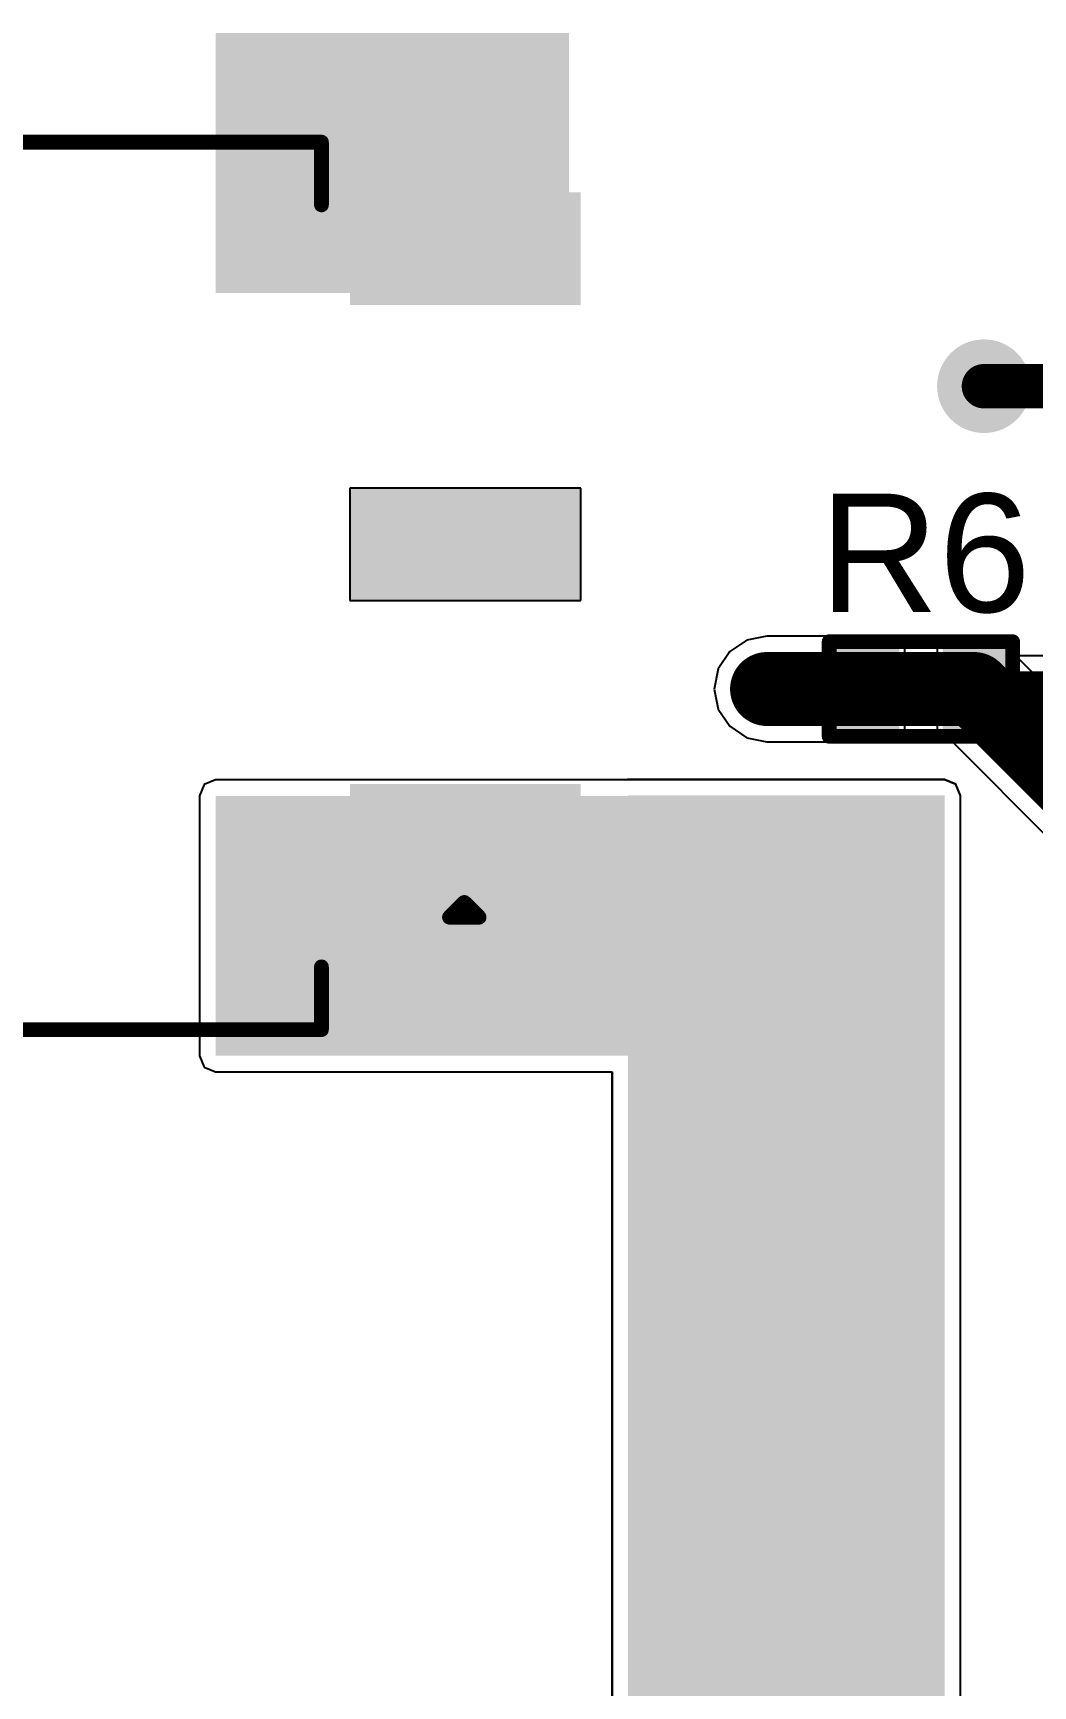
# Model space of a CAD drawing. Header units: millimetres. Extents: x -4.8 to 36.7, y -5.2 to 57.6.
# Drawn here: x 14.68 to 23.26, y 16.54 to 30.73 of the extents above; entities that cross this region are included whole.
import ezdxf

# ---------------------------------------------------------------- set-up
doc = ezdxf.new("R2010")
doc.units = ezdxf.units.MM
for name, color, linetype in [('BottomLayer', 5, 'Continuous'), ('BottomSolder', 6, 'Continuous'), ('PadHoleLayer', 156, 'Continuous'), ('TopLayer', 1, 'Continuous'), ('TopOverlay', 2, 'Continuous'), ('TopPaste', 8, 'Continuous'), ('TopSolder', 216, 'Continuous'), ('ViaHoleLayer', 16, 'Continuous')]:
    doc.layers.add(name, color=color, linetype=linetype)
doc.styles.add('Arial', font='', dxfattribs={"height": 0.2})
doc.styles.get('Arial').set_extended_font_data('Arial')

# ---------------------------------------------------------------- blocks, each defined once
blk = doc.blocks.new('SIB_103_02_F_S_LC_68')
at = {"layer": 'BottomSolder'}
h = blk.add_hatch(color=6, dxfattribs=at)
edge = h.paths.add_edge_path()
edge.add_arc((-0.91, -2.295), 0.102, 0, 360)
h = blk.add_hatch(color=6, dxfattribs=at)
edge = h.paths.add_edge_path()
edge.add_arc((1.63, -2.295), 0.102, 0, 360)
at = {"layer": 'PadHoleLayer'}
h = blk.add_hatch(color=156, dxfattribs=at)
edge = h.paths.add_edge_path()
edge.add_arc((-0.91, -2.295), 0.595, 0, 360)
h = blk.add_hatch(color=156, dxfattribs=at)
edge = h.paths.add_edge_path()
edge.add_arc((1.63, -2.295), 0.595, 0, 360)
at = {"layer": 'TopLayer'}
for points in [[(-2.921, 3.184), (-2.159, 3.184), (-2.159, 1.406), (-2.921, 1.406)], [(-0.381, 3.184), (0.381, 3.184), (0.381, 1.406), (-0.381, 1.406)], [(2.159, 3.184), (2.921, 3.184), (2.921, 1.406), (2.159, 1.406)]]:
    blk.add_hatch(color=1, dxfattribs=at).paths.add_polyline_path(points)
at = {"layer": 'TopPaste'}
for points in [[(-2.921, 3.184), (-2.159, 3.184), (-2.159, 1.406), (-2.921, 1.406)], [(-0.381, 3.184), (0.381, 3.184), (0.381, 1.406), (-0.381, 1.406)], [(2.159, 3.184), (2.921, 3.184), (2.921, 1.406), (2.159, 1.406)]]:
    blk.add_hatch(color=8, dxfattribs=at).paths.add_polyline_path(points)
at = {"layer": 'TopSolder'}
for points in [[(-3.023, 3.286), (-2.057, 3.286), (-2.057, 1.304), (-3.023, 1.304)], [(-0.483, 3.286), (0.483, 3.286), (0.483, 1.304), (-0.483, 1.304)], [(2.057, 3.286), (3.023, 3.286), (3.023, 1.304), (2.057, 1.304)]]:
    blk.add_hatch(color=216, dxfattribs=at).paths.add_polyline_path(points)
h = blk.add_hatch(color=216, dxfattribs=at)
edge = h.paths.add_edge_path()
edge.add_arc((-0.91, -2.295), 0.102, 0, 360)
h = blk.add_hatch(color=216, dxfattribs=at)
edge = h.paths.add_edge_path()
edge.add_arc((1.63, -2.295), 0.102, 0, 360)
at = {"layer": 'TopOverlay', "const_width": 0.127}
for points in [[(3.073, 2.286), (3.2, 2.413)], [(3.2, 2.159), (3.2, 2.413)], [(3.2, 2.159), (3.073, 2.286)], [(-3.454, -5.65), (-3.454, 1.06)], [(-2.915, 1.06), (-3.454, 1.06)], [(4.166, 1.06), (3.627, 1.06)], [(4.166, -5.65), (4.166, 1.06)], [(4.166, -5.65), (-3.454, -5.65)]]:
    blk.add_lwpolyline(points, dxfattribs=at)
at = {"layer": 'TopOverlay', "const_width": 0.0635}
for points in [[(3.169, 2.413, 1), (3.232, 2.413, 1)], [(3.169, 2.413, 1), (3.232, 2.413, 1)], [(3.042, 2.286, 1), (3.105, 2.286, 1)], [(3.042, 2.286, 1), (3.105, 2.286, 1)], [(3.169, 2.159, 1), (3.232, 2.159, 1)], [(3.169, 2.159, 1), (3.232, 2.159, 1)], [(-3.486, 1.06, 1), (-3.423, 1.06, 1)], [(-3.486, 1.06, 1), (-3.423, 1.06, 1)], [(-2.947, 1.06, 1), (-2.884, 1.06, 1)], [(3.595, 1.06, 1), (3.658, 1.06, 1)], [(4.134, 1.06, 1), (4.197, 1.06, 1)], [(4.134, 1.06, 1), (4.197, 1.06, 1)], [(-3.486, -5.65, 1), (-3.423, -5.65, 1)], [(-3.486, -5.65, 1), (-3.423, -5.65, 1)], [(4.134, -5.65, 1), (4.197, -5.65, 1)], [(4.134, -5.65, 1), (4.197, -5.65, 1)]]:
    blk.add_lwpolyline(points, format="xyb", close=True, dxfattribs=at)
blk = doc.blocks.new('R___0402_69')
at = {"layer": 'TopLayer'}
for points in [[(-0.699, -0.318), (-0.699, 0.318), (-0.241, 0.318), (-0.241, -0.318)], [(0.241, -0.318), (0.241, 0.318), (0.699, 0.318), (0.699, -0.318)]]:
    blk.add_hatch(color=1, dxfattribs=at).paths.add_polyline_path(points)
at = {"layer": 'TopPaste'}
for points in [[(-0.699, -0.318), (-0.699, 0.318), (-0.241, 0.318), (-0.241, -0.318)], [(0.241, -0.318), (0.241, 0.318), (0.699, 0.318), (0.699, -0.318)]]:
    blk.add_hatch(color=8, dxfattribs=at).paths.add_polyline_path(points)
at = {"layer": 'TopSolder'}
for points in [[(-0.754, -0.373), (-0.754, 0.373), (-0.186, 0.373), (-0.186, -0.373)], [(0.186, -0.373), (0.186, 0.373), (0.754, 0.373), (0.754, -0.373)]]:
    blk.add_hatch(color=216, dxfattribs=at).paths.add_polyline_path(points)
at = {"layer": 'TopOverlay'}
for points, const_width in [([(-0.787, 0.406), (0.787, 0.406)], 0.127), ([(-0.787, -0.406), (-0.787, 0.406)], 0.127), ([(0.787, -0.406), (0.787, 0.406)], 0.127), ([(-0.787, -0.406), (0.787, -0.406)], 0.127), ([(-0.813, -0.432), (0.813, -0.432)], 0.00323)]:
    blk.add_lwpolyline(points, dxfattribs=dict(at, const_width=const_width))
for points, const_width in [([(-0.819, 0.406, 1), (-0.756, 0.406, 1)], 0.0635), ([(-0.819, 0.406, 1), (-0.756, 0.406, 1)], 0.0635), ([(0.756, 0.406, 1), (0.819, 0.406, 1)], 0.0635), ([(0.756, 0.406, 1), (0.819, 0.406, 1)], 0.0635), ([(-0.819, -0.406, 1), (-0.756, -0.406, 1)], 0.0635), ([(-0.819, -0.406, 1), (-0.756, -0.406, 1)], 0.0635), ([(0.756, -0.406, 1), (0.819, -0.406, 1)], 0.0635), ([(0.756, -0.406, 1), (0.819, -0.406, 1)], 0.0635), ([(-0.814, -0.432, 1), (-0.812, -0.432, 1)], 0.00161), ([(0.812, -0.432, 1), (0.814, -0.432, 1)], 0.00161)]:
    blk.add_lwpolyline(points, format="xyb", close=True, dxfattribs=dict(at, const_width=const_width))

msp = doc.modelspace()

# ---------------------------------------------------------------- hatches: boundary and pattern name
at = {"layer": 'BottomLayer'}
h = msp.add_hatch(color=5, dxfattribs=at)
edge = h.paths.add_edge_path()
edge.add_arc((16.689, 30.11), 0.3, 0, 360)
h = msp.add_hatch(color=5, dxfattribs=at)
edge = h.paths.add_edge_path()
edge.add_arc((18.255, 30.11), 0.3, 0, 360)
h = msp.add_hatch(color=5, dxfattribs=at)
edge = h.paths.add_edge_path()
edge.add_arc((16.689, 28.978), 0.3, 0, 360)
h = msp.add_hatch(color=5, dxfattribs=at)
edge = h.paths.add_edge_path()
edge.add_arc((22.842, 27.695), 0.3, 0, 360)
h = msp.add_hatch(color=5, dxfattribs=at)
edge = h.paths.add_edge_path()
edge.add_arc((20.98, 25.095), 0.3, 0, 360)
for points in [[(22.504, 24.177), (16.247, 24.177), (16.247, 21.946), (22.504, 21.946)], [(19.788, 22.631), (19.788, 3.823), (22.504, 3.823), (22.504, 22.631)]]:
    msp.add_hatch(color=5, dxfattribs=at).paths.add_polyline_path(points)
h = msp.add_hatch(color=5, dxfattribs=at)
edge = h.paths.add_edge_path()
edge.add_arc((16.689, 23.695), 0.3, 0, 360)
h = msp.add_hatch(color=5, dxfattribs=at)
edge = h.paths.add_edge_path()
edge.add_arc((16.689, 22.562), 0.3, 0, 360)
h = msp.add_hatch(color=5, dxfattribs=at)
edge = h.paths.add_edge_path()
edge.add_arc((18.255, 22.562), 0.3, 0, 360)
at = {"layer": 'BottomSolder'}
h = msp.add_hatch(color=6, dxfattribs=at)
edge = h.paths.add_edge_path()
edge.add_arc((22.842, 27.695), 0.402, 0, 360)
at = {"layer": 'TopLayer'}
for points in [[(19.28, 30.727), (16.247, 30.727), (16.247, 28.495), (19.28, 28.495)], [(21.869, 24.177), (16.247, 24.177), (16.247, 21.946), (21.869, 21.946)], [(19.787, 24.181), (19.787, 2.819), (22.504, 2.819), (22.504, 24.181)]]:
    msp.add_hatch(color=1, dxfattribs=at).paths.add_polyline_path(points)
h = msp.add_hatch(color=1, dxfattribs=at)
edge = h.paths.add_edge_path()
edge.add_arc((16.689, 30.11), 0.3, 0, 360)
h = msp.add_hatch(color=1, dxfattribs=at)
edge = h.paths.add_edge_path()
edge.add_arc((18.255, 30.11), 0.3, 0, 360)
h = msp.add_hatch(color=1, dxfattribs=at)
edge = h.paths.add_edge_path()
edge.add_arc((16.689, 28.978), 0.3, 0, 360)
h = msp.add_hatch(color=1, dxfattribs=at)
edge = h.paths.add_edge_path()
edge.add_arc((22.842, 27.695), 0.3, 0, 360)
h = msp.add_hatch(color=1, dxfattribs=at)
edge = h.paths.add_edge_path()
edge.add_arc((20.98, 25.095), 0.3, 0, 360)
h = msp.add_hatch(color=1, dxfattribs=at)
edge = h.paths.add_edge_path()
edge.add_arc((16.689, 23.695), 0.3, 0, 360)
h = msp.add_hatch(color=1, dxfattribs=at)
edge = h.paths.add_edge_path()
edge.add_arc((16.689, 22.562), 0.3, 0, 360)
h = msp.add_hatch(color=1, dxfattribs=at)
edge = h.paths.add_edge_path()
edge.add_arc((18.255, 22.562), 0.3, 0, 360)
at = {"layer": 'TopSolder'}
h = msp.add_hatch(color=216, dxfattribs=at)
edge = h.paths.add_edge_path()
edge.add_arc((22.842, 27.695), 0.402, 0, 360)
at = {"layer": 'ViaHoleLayer'}
h = msp.add_hatch(color=16, dxfattribs=at)
edge = h.paths.add_edge_path()
edge.add_arc((16.689, 30.11), 0.15, 0, 360)
h = msp.add_hatch(color=16, dxfattribs=at)
edge = h.paths.add_edge_path()
edge.add_arc((18.255, 30.11), 0.15, 0, 360)
h = msp.add_hatch(color=16, dxfattribs=at)
edge = h.paths.add_edge_path()
edge.add_arc((16.689, 28.978), 0.15, 0, 360)
h = msp.add_hatch(color=16, dxfattribs=at)
edge = h.paths.add_edge_path()
edge.add_arc((22.842, 27.695), 0.15, 0, 360)
h = msp.add_hatch(color=16, dxfattribs=at)
edge = h.paths.add_edge_path()
edge.add_arc((20.98, 25.095), 0.15, 0, 360)
h = msp.add_hatch(color=16, dxfattribs=at)
edge = h.paths.add_edge_path()
edge.add_arc((16.689, 23.695), 0.15, 0, 360)
h = msp.add_hatch(color=16, dxfattribs=at)
edge = h.paths.add_edge_path()
edge.add_arc((16.689, 22.562), 0.15, 0, 360)
h = msp.add_hatch(color=16, dxfattribs=at)
edge = h.paths.add_edge_path()
edge.add_arc((18.255, 22.562), 0.15, 0, 360)

# ---------------------------------------------------------------- linework, layer by layer
at = {"layer": 'BottomLayer'}
for p, q in [((20.98, 25.548), (20.807, 25.514)), ((22.758, 25.548), (20.98, 25.548)), ((22.932, 25.514), (22.758, 25.548)), ((20.66, 25.416), (20.562, 25.269)), ((20.807, 25.514), (20.66, 25.416)), ((23.079, 25.416), (22.932, 25.514)), ((24.196, 24.298), (23.079, 25.416)), ((20.562, 25.269), (20.527, 25.095)), ((20.527, 25.095), (20.562, 24.922)), ((20.562, 24.922), (20.66, 24.775)), ((20.66, 24.775), (20.807, 24.676)), ((20.807, 24.676), (20.98, 24.642)), ((20.98, 24.642), (22.571, 24.642)), ((22.571, 24.642), (23.423, 23.79)), ((16.15, 24.274), (16.11, 24.177)), ((16.247, 24.315), (16.15, 24.274)), ((22.504, 24.315), (16.247, 24.315)), ((22.602, 24.274), (22.504, 24.315)), ((22.642, 24.177), (22.602, 24.274)), ((16.11, 24.177), (16.11, 21.946)), ((22.642, 22.631), (22.642, 24.177)), ((22.642, 5.104), (22.642, 22.631)), ((22.642, 22.631), (22.642, 22.631)), ((16.11, 21.946), (16.15, 21.848)), ((16.15, 21.848), (16.247, 21.808)), ((16.247, 21.808), (19.651, 21.808)), ((19.651, 21.808), (19.651, 3.823))]:
    msp.add_line(p, q, dxfattribs=at)
at = {"layer": 'BottomLayer', "const_width": 0.635}
for points in [[(20.98, 25.095), (22.758, 25.095)], [(22.758, 25.095), (23.876, 23.978)]]:
    msp.add_lwpolyline(points, dxfattribs=at)
at = {"layer": 'BottomLayer', "const_width": 0.318}
for points in [[(20.822, 25.095, 1), (21.139, 25.095, 1)], [(22.6, 25.095, 1), (22.917, 25.095, 1)], [(22.6, 25.095, 1), (22.917, 25.095, 1)]]:
    msp.add_lwpolyline(points, format="xyb", close=True, dxfattribs=at)
at = {"layer": 'TopLayer'}
for p, q in [((19.381, 26.819), (17.4, 26.819)), ((17.4, 26.819), (17.4, 25.854)), ((19.381, 25.854), (19.381, 26.819)), ((17.4, 25.854), (19.381, 25.854)), ((20.98, 25.548), (20.807, 25.514)), ((21.726, 25.548), (20.98, 25.548)), ((21.898, 25.514), (21.726, 25.548)), ((20.66, 25.416), (20.562, 25.269)), ((20.807, 25.514), (20.66, 25.416)), ((22.162, 25.514), (21.898, 25.514)), ((22.162, 25.186), (22.162, 25.514)), ((23.101, 25.514), (22.441, 25.514)), ((22.441, 25.514), (22.441, 24.676)), ((23.101, 25.38), (23.101, 25.514)), ((20.562, 25.269), (20.527, 25.095)), ((24.282, 25.38), (23.101, 25.38)), ((22.18, 25.095), (22.162, 25.186)), ((20.527, 25.095), (20.562, 24.922)), ((22.162, 25.004), (22.18, 25.095)), ((22.162, 24.676), (22.162, 25.004)), ((20.562, 24.922), (20.66, 24.775)), ((20.66, 24.775), (20.807, 24.676)), ((23.101, 24.676), (23.101, 24.81)), ((23.101, 24.81), (23.324, 24.81)), ((20.807, 24.676), (20.98, 24.642)), ((20.98, 24.642), (21.726, 24.642)), ((21.726, 24.642), (21.898, 24.676)), ((21.898, 24.676), (22.162, 24.676)), ((22.441, 24.676), (23.101, 24.676)), ((16.15, 24.274), (16.11, 24.177)), ((16.247, 24.315), (16.15, 24.274)), ((19.778, 24.315), (16.247, 24.315)), ((19.787, 24.318), (19.778, 24.315)), ((22.504, 24.318), (19.787, 24.318)), ((22.602, 24.278), (22.504, 24.318)), ((22.642, 24.181), (22.602, 24.278)), ((16.11, 24.177), (16.11, 21.946)), ((22.642, 5.116), (22.642, 24.181)), ((16.11, 21.946), (16.15, 21.848)), ((16.15, 21.848), (16.247, 21.808)), ((16.247, 21.808), (19.649, 21.808)), ((19.649, 21.808), (19.649, 3.909))]:
    msp.add_line(p, q, dxfattribs=at)
for points, const_width in [([(22.842, 27.695), (24.282, 27.695)], 0.381), ([(20.98, 25.095), (21.726, 25.095)], 0.635), ([(22.771, 25.095), (24.282, 25.095)], 0.305)]:
    msp.add_lwpolyline(points, dxfattribs=dict(at, const_width=const_width))
for points, const_width in [([(22.747, 27.695, 1), (22.937, 27.695, 1)], 0.191), ([(20.822, 25.095, 1), (21.139, 25.095, 1)], 0.318), ([(21.568, 25.095, 1), (21.885, 25.095, 1)], 0.318), ([(22.695, 25.095, 1), (22.847, 25.095, 1)], 0.152)]:
    msp.add_lwpolyline(points, format="xyb", close=True, dxfattribs=dict(at, const_width=const_width))

# ---------------------------------------------------------------- block references
at = {"rotation": 270}
msp.add_blockref('SIB_103_02_F_S_LC_68', (16.096, 26.336), dxfattribs=at)
msp.add_blockref('R___0402_69', (22.301, 25.095))

# ---------------------------------------------------------------- texts
at = {"layer": 'TopOverlay', "style": 'Arial'}
msp.add_text('R6', height=1.016, dxfattribs=at).set_placement((21.429, 25.756))

doc.saveas('drawing.dxf')
